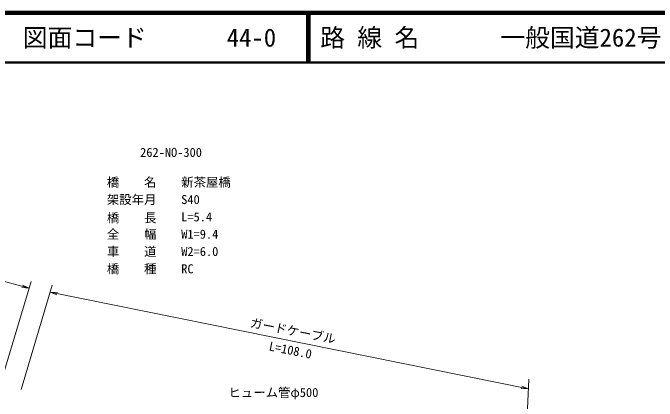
# Model space of a CAD drawing. Units: millimetres, scale not verified. Extents: x 40000 to 680000, y 20000 to 380000.
# Drawn here: x 118386 to 248351, y 301562 to 380000 of the extents above; entities that cross this region are included whole.
import ezdxf
from ezdxf.enums import TextEntityAlignment as Align

# ---------------------------------------------------------------- set-up
doc = ezdxf.new("R2010")
doc.units = ezdxf.units.MM
doc.header["$LTSCALE"] = 1000
for name, color, linetype, lineweight in [('M-STR-STR1', 1, 'Continuous', 13), ('M-TTL', 7, 'Continuous', 13), ('M-TTL-LINE', 7, 'Continuous', 50), ('M-TTL-TXT', 7, 'Continuous', 13)]:
    doc.layers.add(name, color=color, linetype=linetype, lineweight=lineweight)
doc.styles.add('ＭＳ ゴシック', font='')
doc.styles.get('ＭＳ ゴシック').set_extended_font_data('MS Gothic')

# ---------------------------------------------------------------- blocks, each defined once
blk = doc.blocks.new('open_arrow')
at = {"color": 0, "linetype": 'Continuous', "lineweight": -2}
blk.add_lwpolyline([(7.5, 1.25), (0, 0), (7.5, -1.25)], dxfattribs=at)

msp = doc.modelspace()

# ---------------------------------------------------------------- linework, layer by layer
at = {"layer": 'M-TTL', "color": 2, "lineweight": 140}
msp.add_line((680000, 380000), (40000, 380000), dxfattribs=at)
at = {"layer": 'M-TTL-LINE'}
for p, q in [((177750, 380000), (177750, 370000)), ((178250, 380000), (178250, 370000)), ((40000, 370000), (680000, 370000))]:
    msp.add_line(p, q, dxfattribs=at)
at = {"layer": 'M-TTL-TXT'}
for p, q in [((81026, 334944), (121668, 324413)), ((115903, 305055), (122065, 325746)), ((120060, 303898), (126328, 325019)), ((125895, 323559), (222407, 304052)), ((221577, 287575), (222504, 305982))]:
    msp.add_line(p, q, dxfattribs=at)

# ---------------------------------------------------------------- block references
at = {"layer": 'M-TTL-TXT', "xscale": 193, "yscale": 193}
for p, rotation in [((121668, 324413), 165.5), ((125895, 323559), 348.6), ((222407, 304052), 168.6)]:
    msp.add_blockref('open_arrow', p, dxfattribs=dict(at, rotation=rotation))

# ---------------------------------------------------------------- texts
at = {"layer": 'M-STR-STR1', "style": 'ＭＳ ゴシック'}
for s, p in [('262-NO-300', (144055, 350345)), ('橋\u3000\u3000名', (137343, 344317)), ('新茶屋橋', (152343, 344325)), ('架設年月', (137345, 340817)), ('S40', (152345, 340825)), ('橋\u3000  長', (137358, 337126)), ('L=5.4', (152346, 337325)), ('全\u3000\u3000幅', (137348, 333817)), ('W1=9.4', (152348, 333825)), ('車\u3000\u3000道', (137350, 330317)), ('W2=6.0', (152350, 330325)), ('橋\u3000\u3000種', (137352, 326817)), ('RC', (152352, 326825))]:
    msp.add_text(s, height=1833, rotation=0.031, dxfattribs=at).set_placement(p, align=Align.BOTTOM_LEFT)
at = {"layer": 'M-TTL-TXT', "style": 'ＭＳ ゴシック'}
for s, p in [('図面コード', (120380, 375000)), ('路 線 名', (180380, 375000)), ('一般国道262号', (216734, 375000)), ('44-0', (161521, 375000))]:
    msp.add_text(s, height=3666, dxfattribs=at).set_placement(p, align=Align.MIDDLE_LEFT)
for s, rotation, p in [('ガードケーブル', 348.842, (166034, 316022)), ('L=108.0', 348.721, (169818, 311280)), ('ヒューム管φ500', 0.031, (161875, 301835))]:
    msp.add_text(s, height=1833, rotation=rotation, dxfattribs=at).set_placement(p, align=Align.BOTTOM_LEFT)

doc.saveas('drawing.dxf')
